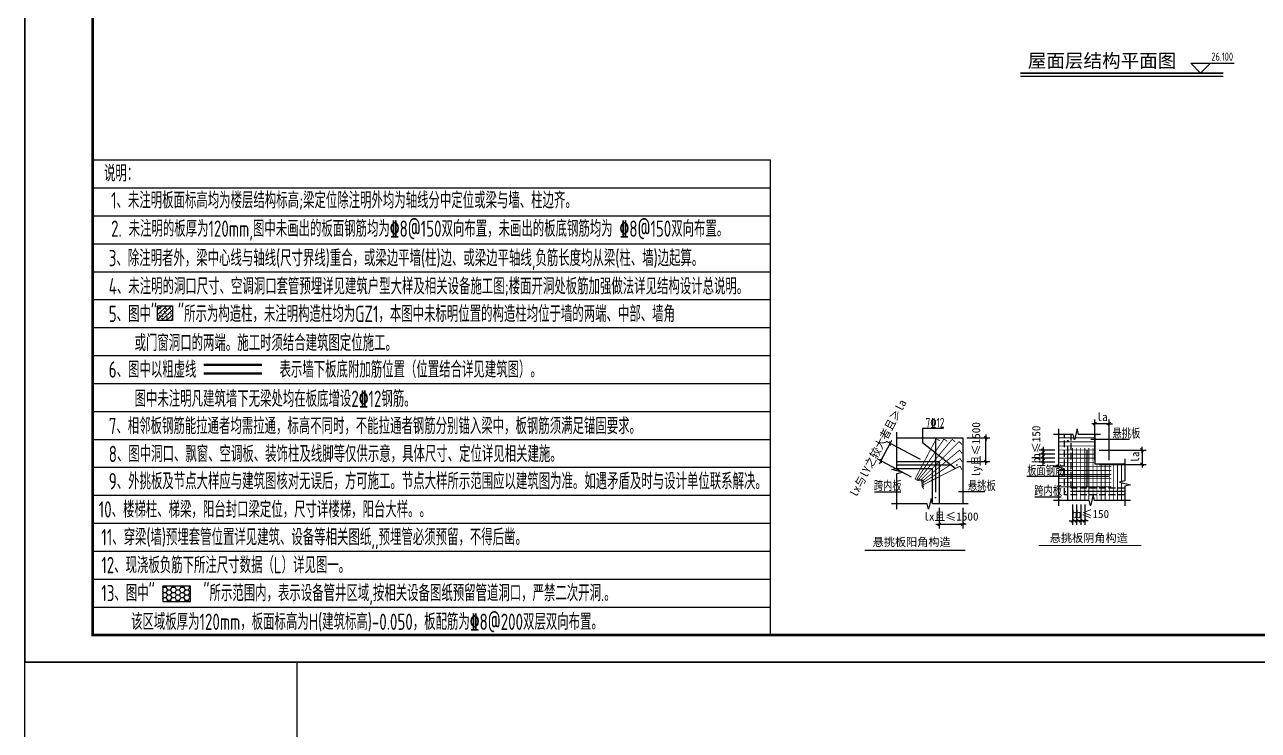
# Model space of a CAD drawing. Extents: x 393367 to 3005760, y 4998 to 826018.
# Drawn here: x 2480869 to 2526189, y 178462 to 204368 of the extents above; entities that cross this region are included whole.
import ezdxf
from ezdxf.enums import TextEntityAlignment as Align

# ---------------------------------------------------------------- set-up
doc = ezdxf.new("R2010")
doc.units = 0
doc.header["$LTSCALE"] = 1000
doc.linetypes.add('DASH', pattern=[0.35, 0.25, -0.1])
doc.linetypes.add('DOTE', pattern=[2.42, 2, -0.2, 0.02, -0.2])
doc.layers.get('0').update_dxf_attribs({"linetype": 'CONTINUOUS'})
doc.layers.get('Defpoints').update_dxf_attribs({"linetype": 'CONTINUOUS'})
for name, color, linetype in [('-TK', 7, 'CONTINUOUS'), ('BEAM', 4, 'DASH'), ('DIM', 3, 'CONTINUOUS'), ('DOTE', 8, 'DOTE'), ('S-DETL-DIM', 151, 'CONTINUOUS'), ('S-DETL-HATCH', 251, 'CONTINUOUS'), ('S-DETL-LINE1', 2, 'CONTINUOUS'), ('S-DETL-TEXT', 7, 'CONTINUOUS'), ('S-引出线', 40, 'CONTINUOUS'), ('S-文字', 7, 'CONTINUOUS'), ('S-板正筋', 2, 'CONTINUOUS'), ('S-构造柱', 212, 'CONTINUOUS'), ('S-标高', 3, 'CONTINUOUS'), ('S-表格线', 54, 'CONTINUOUS'), ('S-降板填充', 75, 'CONTINUOUS'), ('TEXT', 7, 'CONTINUOUS'), ('板', 7, 'CONTINUOUS')]:
    doc.layers.add(name, color=color, linetype=linetype)
doc.layers.add('REIN', color=1, linetype='CONTINUOUS', lineweight=18)
doc.layers.add('yichutu', color=7, linetype='CONTINUOUS', true_color=0xffffff, plot=False)
doc.styles.add('-宋体', font='')
doc.styles.add('TS', font='tssdeng.shx', dxfattribs={"width": 0.7, "bigfont": 'tssdchn.shx'})
doc.styles.add('TSSD_Label', font='Tssdeng.shx', dxfattribs={"width": 0.7, "bigfont": 'hztxt.shx'})
doc.styles.add('TSSD_Rein', font='Tssdeng.shx', dxfattribs={"width": 0.7, "bigfont": 'hztxt.shx'})
doc.styles.add('黑体', font='simhei.ttf')
doc.styles.get('-宋体').set_extended_font_data('SimSun')
doc.dimstyles.new('DIM25', dxfattribs={"dimtxt": 300, "dimasz": 0.8, "dimexe": 150, "dimexo": 150, "dimgap": 100, "dimtad": 1, "dimlfac": 0.25, "dimrnd": 1, "dimzin": 1, "dimdsep": 46, "dimtxsty": 'Standard', "dimblk": '_DIMX', "dimcen": 0, "dimclrd": 256, "dimclre": 256, "dimclrt": 43, "dimadec": 0, "dimazin": 0, "dimtfac": 1, "dimtix": 1, "dimtmove": 2, "dimatfit": 3, "dimldrblk": '_DIMX', "dimfxl": 1, "dimtolj": 1, "dimtzin": 0, "dimarcsym": 0})

# ---------------------------------------------------------------- blocks, each defined once
blk = doc.blocks.new('A1')
blk.add_lwpolyline([(0, 59400), (0, 0), (84100, 0), (84100, 59400)], close=True)
at = {"const_width": 100}
blk.add_lwpolyline([(2500, 58400), (2500, 1000), (83100, 1000), (83100, 58400)], close=True, dxfattribs=at)
blk = doc.blocks.new('_DIMX')
blk.add_line((-150, 0), (150, 0))
at = {"const_width": 50}
blk.add_lwpolyline([(-70, -70), (70, 70)], dxfattribs=at)
blk = doc.blocks.new('*D3681')
at = {"layer": 'Defpoints', "color": 0}
for p in [(2512661, 188992), (2513916, 188329), (2513578, 187690)]:
    blk.add_point(p, dxfattribs=at)
at = {"layer": 'S-DETL-DIM', "lineweight": -2}
for p, q in [((2512324, 188353), (2512661, 188992)), ((2513783, 188399), (2512528, 189062)), ((2512661, 188992), (2512662, 188993)), ((2513446, 187760), (2512191, 188424)), ((2512323, 188353), (2512323, 188352))]:
    blk.add_line(p, q, dxfattribs=at)
at = {"layer": 'S-DETL-DIM', "lineweight": -2, "xscale": 0.8, "yscale": 0.8, "zscale": 0.8}
for p, rotation in [((2512661, 188992), 242.1440951829088), ((2512324, 188353), 62.14409518290876)]:
    blk.add_blockref('_DIMX', p, dxfattribs=dict(at, rotation=rotation))
at = {"layer": 'S-DETL-DIM', "color": 43, "insert": (2512230, 188811), "char_height": 300, "attachment_point": 5, "rotation": 62.1441}
blk.add_mtext('\\A1;lx与lY之较大者且≥la', dxfattribs=at)
blk = doc.blocks.new('*D3682')
at = {"layer": 'Defpoints', "color": 0}
for p in [(2514460, 186779), (2515335, 186779), (2515335, 186026)]:
    blk.add_point(p, dxfattribs=at)
at = {"layer": 'S-DETL-DIM', "lineweight": -2}
for p, q in [((2514460, 186629), (2514460, 185876)), ((2515335, 186629), (2515335, 185876)), ((2514459, 186026), (2514459, 186026)), ((2514460, 186026), (2515335, 186026)), ((2515336, 186026), (2515337, 186026))]:
    blk.add_line(p, q, dxfattribs=at)
at = {"layer": 'S-DETL-DIM', "lineweight": -2, "xscale": 0.8, "yscale": 0.8, "zscale": 0.8}
blk.add_blockref('_DIMX', (2514460, 186026), dxfattribs=at)
at = {"layer": 'S-DETL-DIM', "lineweight": -2, "xscale": 0.8, "yscale": 0.8, "zscale": 0.8, "rotation": 180}
blk.add_blockref('_DIMX', (2515335, 186026), dxfattribs=at)
at = {"layer": 'S-DETL-DIM', "color": 43, "insert": (2514898, 186305), "char_height": 300, "attachment_point": 5}
blk.add_mtext('\\A1;lx且≤1500', dxfattribs=at)
blk = doc.blocks.new('*D3683')
at = {"layer": 'Defpoints', "color": 0}
for p in [(2515335, 189204), (2516173, 189204), (2515335, 188329)]:
    blk.add_point(p, dxfattribs=at)
at = {"layer": 'S-DETL-DIM', "lineweight": -2}
for p, q in [((2515485, 189204), (2516323, 189204)), ((2516173, 189204), (2516173, 189205)), ((2516173, 188329), (2516173, 189204)), ((2515485, 188329), (2516323, 188329)), ((2516173, 188328), (2516173, 188327))]:
    blk.add_line(p, q, dxfattribs=at)
at = {"layer": 'S-DETL-DIM', "lineweight": -2, "xscale": 0.8, "yscale": 0.8, "zscale": 0.8}
for p, rotation in [((2516173, 189204), 270), ((2516173, 188329), 90)]:
    blk.add_blockref('_DIMX', p, dxfattribs=dict(at, rotation=rotation))
at = {"layer": 'S-DETL-DIM', "color": 43, "insert": (2515864, 188766), "char_height": 300, "attachment_point": 5, "rotation": 90}
blk.add_mtext('\\A1;ly且≤1500', dxfattribs=at)
blk = doc.blocks.new('*D3684')
at = {"layer": 'Defpoints', "color": 0}
for p in [(2520189, 189717), (2520189, 188227), (2520714, 188227)]:
    blk.add_point(p, dxfattribs=at)
at = {"layer": 'S-DETL-DIM', "lineweight": -2}
for p, q in [((2520189, 188377), (2520189, 189867)), ((2520713, 189717), (2520190, 189717)), ((2520714, 188377), (2520714, 189867))]:
    blk.add_line(p, q, dxfattribs=at)
at = {"layer": 'S-DETL-DIM', "lineweight": -2, "xscale": 0.8, "yscale": 0.8, "zscale": 0.8, "rotation": 180}
blk.add_blockref('_DIMX', (2520189, 189717), dxfattribs=at)
at = {"layer": 'S-DETL-DIM', "lineweight": -2, "xscale": 0.8, "yscale": 0.8, "zscale": 0.8}
blk.add_blockref('_DIMX', (2520714, 189717), dxfattribs=at)
at = {"layer": 'S-DETL-DIM', "color": 43, "insert": (2520451, 189967), "char_height": 300, "attachment_point": 5}
blk.add_mtext('\\A1;la', dxfattribs=at)
blk = doc.blocks.new('*D3685')
at = {"layer": 'Defpoints', "color": 0}
for p in [(2520189, 188752), (2520189, 188227), (2521916, 188227)]:
    blk.add_point(p, dxfattribs=at)
at = {"layer": 'S-DETL-DIM', "lineweight": -2}
for p, q in [((2520339, 188752), (2522066, 188752)), ((2521916, 188751), (2521916, 188228)), ((2520339, 188227), (2522066, 188227))]:
    blk.add_line(p, q, dxfattribs=at)
at = {"layer": 'S-DETL-DIM', "lineweight": -2, "xscale": 0.8, "yscale": 0.8, "zscale": 0.8}
for p, rotation in [((2521916, 188752), 90), ((2521916, 188227), 270)]:
    blk.add_blockref('_DIMX', p, dxfattribs=dict(at, rotation=rotation))
at = {"layer": 'S-DETL-DIM', "color": 43, "insert": (2521666, 188490), "char_height": 300, "attachment_point": 5, "rotation": 90}
blk.add_mtext('\\A1;la', dxfattribs=at)
blk = doc.blocks.new('*D3686')
at = {"layer": 'Defpoints', "color": 0}
for p in [(2519364, 186902), (2519514, 186902), (2519514, 186150)]:
    blk.add_point(p, dxfattribs=at)
at = {"layer": 'S-DETL-DIM', "lineweight": -2}
for p, q in [((2519364, 186752), (2519364, 186000)), ((2519514, 186752), (2519514, 186000)), ((2519363, 186150), (2519362, 186150)), ((2519364, 186150), (2519514, 186150)), ((2519515, 186150), (2519516, 186150))]:
    blk.add_line(p, q, dxfattribs=at)
at = {"layer": 'S-DETL-DIM', "lineweight": -2, "xscale": 0.8, "yscale": 0.8, "zscale": 0.8}
blk.add_blockref('_DIMX', (2519364, 186150), dxfattribs=at)
at = {"layer": 'S-DETL-DIM', "lineweight": -2, "xscale": 0.8, "yscale": 0.8, "zscale": 0.8, "rotation": 180}
blk.add_blockref('_DIMX', (2519514, 186150), dxfattribs=at)
at = {"layer": 'S-DETL-DIM', "color": 43, "insert": (2519439, 186400), "char_height": 300, "attachment_point": 5}
blk.add_mtext('\\A1;b', dxfattribs=at)
blk = doc.blocks.new('*D3687')
at = {"layer": 'Defpoints', "color": 0}
for p in [(2519514, 186902), (2519664, 186902), (2519664, 186150)]:
    blk.add_point(p, dxfattribs=at)
at = {"layer": 'S-DETL-DIM', "lineweight": -2}
for p, q in [((2519514, 186752), (2519514, 186000)), ((2519664, 186752), (2519664, 186000)), ((2519513, 186150), (2519512, 186150)), ((2519514, 186150), (2519664, 186150)), ((2519665, 186150), (2519666, 186150))]:
    blk.add_line(p, q, dxfattribs=at)
at = {"layer": 'S-DETL-DIM', "lineweight": -2, "xscale": 0.8, "yscale": 0.8, "zscale": 0.8}
blk.add_blockref('_DIMX', (2519514, 186150), dxfattribs=at)
at = {"layer": 'S-DETL-DIM', "lineweight": -2, "xscale": 0.8, "yscale": 0.8, "zscale": 0.8, "rotation": 180}
blk.add_blockref('_DIMX', (2519664, 186150), dxfattribs=at)
at = {"layer": 'S-DETL-DIM', "color": 43, "insert": (2519589, 186400), "char_height": 300, "attachment_point": 5}
blk.add_mtext('\\A1;b', dxfattribs=at)
blk = doc.blocks.new('*D3688')
at = {"layer": 'Defpoints', "color": 0}
for p in [(2519664, 186902), (2519814, 186902), (2519814, 186150)]:
    blk.add_point(p, dxfattribs=at)
at = {"layer": 'S-DETL-DIM', "lineweight": -2}
for p, q in [((2519664, 186752), (2519664, 186000)), ((2519814, 186752), (2519814, 186000)), ((2519663, 186150), (2519662, 186150)), ((2519664, 186150), (2519814, 186150)), ((2519815, 186150), (2519816, 186150))]:
    blk.add_line(p, q, dxfattribs=at)
at = {"layer": 'S-DETL-DIM', "lineweight": -2, "xscale": 0.8, "yscale": 0.8, "zscale": 0.8}
blk.add_blockref('_DIMX', (2519664, 186150), dxfattribs=at)
at = {"layer": 'S-DETL-DIM', "lineweight": -2, "xscale": 0.8, "yscale": 0.8, "zscale": 0.8, "rotation": 180}
blk.add_blockref('_DIMX', (2519814, 186150), dxfattribs=at)
at = {"layer": 'S-DETL-DIM', "color": 43, "insert": (2520096, 186400), "char_height": 300, "attachment_point": 5}
blk.add_mtext('\\A1;b≤150', dxfattribs=at)
blk = doc.blocks.new('*D3689')
at = {"layer": 'Defpoints', "color": 0}
for p in [(2518284, 188602), (2518864, 188752), (2518864, 188602)]:
    blk.add_point(p, dxfattribs=at)
at = {"layer": 'S-DETL-DIM', "lineweight": -2}
for p, q in [((2518714, 188752), (2518134, 188752)), ((2518714, 188602), (2518134, 188602)), ((2518284, 188753), (2518284, 188754)), ((2518284, 188752), (2518284, 188602)), ((2518284, 188601), (2518284, 188601))]:
    blk.add_line(p, q, dxfattribs=at)
at = {"layer": 'S-DETL-DIM', "lineweight": -2, "xscale": 0.8, "yscale": 0.8, "zscale": 0.8}
for p, rotation in [((2518284, 188752), 270), ((2518284, 188602), 90)]:
    blk.add_blockref('_DIMX', p, dxfattribs=dict(at, rotation=rotation))
at = {"layer": 'S-DETL-DIM', "color": 43, "insert": (2518034, 189038), "char_height": 300, "attachment_point": 5, "rotation": 90}
blk.add_mtext('\\A1;b≤150', dxfattribs=at)
blk = doc.blocks.new('*D3690')
at = {"layer": 'Defpoints', "color": 0}
for p in [(2518864, 188602), (2518284, 188452), (2518864, 188452)]:
    blk.add_point(p, dxfattribs=at)
at = {"layer": 'S-DETL-DIM', "lineweight": -2}
for p, q in [((2518714, 188602), (2518134, 188602)), ((2518284, 188603), (2518284, 188604)), ((2518284, 188602), (2518284, 188452)), ((2518714, 188452), (2518134, 188452)), ((2518284, 188451), (2518284, 188451))]:
    blk.add_line(p, q, dxfattribs=at)
at = {"layer": 'S-DETL-DIM', "lineweight": -2, "xscale": 0.8, "yscale": 0.8, "zscale": 0.8}
for p, rotation in [((2518284, 188602), 270), ((2518284, 188452), 90)]:
    blk.add_blockref('_DIMX', p, dxfattribs=dict(at, rotation=rotation))
at = {"layer": 'S-DETL-DIM', "color": 43, "insert": (2518034, 188527), "char_height": 300, "attachment_point": 5, "rotation": 90}
blk.add_mtext('\\A1;b', dxfattribs=at)
blk = doc.blocks.new('*D3691')
at = {"layer": 'Defpoints', "color": 0}
for p in [(2518284, 188302), (2518864, 188452), (2518864, 188302)]:
    blk.add_point(p, dxfattribs=at)
at = {"layer": 'S-DETL-DIM', "lineweight": -2}
for p, q in [((2518714, 188452), (2518134, 188452)), ((2518714, 188302), (2518134, 188302)), ((2518284, 188453), (2518284, 188454)), ((2518284, 188452), (2518284, 188302)), ((2518284, 188301), (2518284, 188301))]:
    blk.add_line(p, q, dxfattribs=at)
at = {"layer": 'S-DETL-DIM', "lineweight": -2, "xscale": 0.8, "yscale": 0.8, "zscale": 0.8}
for p, rotation in [((2518284, 188452), 270), ((2518284, 188302), 90)]:
    blk.add_blockref('_DIMX', p, dxfattribs=dict(at, rotation=rotation))
at = {"layer": 'S-DETL-DIM', "color": 43, "insert": (2518034, 188377), "char_height": 300, "attachment_point": 5, "rotation": 90}
blk.add_mtext('\\A1;b', dxfattribs=at)
blk = doc.blocks.new('yct-841-594-84100-59400-100-1000')
at = {"layer": 'yichutu', "color": 7, "true_color": 0xffffff}
blk.add_lwpolyline([(0, 0), (0, 59400), (84100, 59400), (84100, 0)], close=True, dxfattribs=at)

msp = doc.modelspace()

# ---------------------------------------------------------------- hatches: boundary and pattern name
at = {"layer": 'S-构造柱'}
h = msp.add_hatch(dxfattribs=at)
h.set_pattern_fill('ARMORED', color=256, scale=25.65, style=0)
h.set_pattern_definition([(50, (-1211522.5, -68536.69), (183.977237, -16.0959226), [19.2375, -211.6125]), (355, (-1211522.5, -68536.69), (-35.589717, 192.937282), [15.39, -169.29]), (100.4514, (-1211507.16, -68538.03), (148.387656, 176.8412425), [16.349359, -179.842952]), (46.1842, (-1211522.5, -68485.39), (273.747329, -42.455627), [28.85625, -317.41875]), (96.6356, (-1211499.68, -68488.93), (239.740984, 249.861234), [24.524039, -269.764384]), (351.1842, (-1211522.5, -68485.4), (239.740789, 249.861421), [23.085, -253.935]), (21, (-1211496.84, -68498.21), (153.106659, -103.2717455), [19.2375, -211.6125]), (326, (-1211496.84, -68498.21), (62.410383, 186.000987), [15.39, -169.29]), (71.4514, (-1211484.08, -68506.82), (215.517104, 82.729072), [16.349359, -179.842952]), (37.5, (-1211522.49, -68536.69), (3.1190029, 85.3872735), [0, -167.238, 0, -171.855, 0, -169.93125]), (7.5, (-1211522.49, -68536.69), (67.4773364, 101.166604), [0, -97.983, 0, -163.3905, 0, -64.76625]), (327.5, (-1211579.69, -68536.69), (136.9254549, -5.7853246), [0, -64.125, 0, -200.07, 0, -265.4775]), (317.5, (-1211605.34, -68536.69), (149.5872524, 25.676928), [0, -83.3625, 0, -132.867, 0, -188.5275]), (45, (-1211522.49, -68536.69), (-90.6864447, 90.6864447), [])])
h.paths.add_polyline_path([(2485748.33559, 194050.26399), (2486295.53559, 194050.26399), (2486295.53559, 193503.06399), (2485748.33559, 193503.06399)])
at = {"layer": 'S-降板填充', "linetype": 'ByBlock'}
h = msp.add_hatch(dxfattribs=at)
h.set_pattern_fill('HONEY', color=8, scale=34.2, style=0)
h.set_pattern_definition([(0, (-3125168.43, 48111.18), (162.8775, 94.037346), [108.585, -217.17]), (120, (-3125168.43, 48111.18), (-162.8774805, 94.0373797), [108.585, -217.17]), (60, (-3125168.43, 48111.18), (1.95e-05, 188.0747257), [-217.17, 108.585])])
h.paths.add_polyline_path([(2485938.83093, 183193.16423), (2486958.48341, 183193.16423), (2486958.48341, 183749.33831), (2485938.83093, 183749.33831)])

# ---------------------------------------------------------------- linework, layer by layer
at = {"layer": 'BEAM', "linetype": 'DASH'}
for p, q in [((2519063.94981, 187102.19052), (2519063.94981, 189327.19052)), ((2519313.94981, 187352.19052), (2519313.94981, 189327.19052)), ((2521288.94981, 187352.19052), (2519313.94981, 187352.19052)), ((2521288.94981, 187102.19052), (2519063.94981, 187102.19052))]:
    msp.add_line(p, q, dxfattribs=at)
at = {"layer": 'DIM', "color": 5, "linetype": 'ByBlock'}
msp.add_lwpolyline([(2480869.24175, 180962.12225), (2490869.24175, 180962.12225), (2490869.24175, 170962.12225), (2480869.24175, 170962.12225)], close=True, dxfattribs=at)
at = {"layer": 'DOTE'}
for p, q in [((2514335.29999, 189203.59663), (2514335.29999, 186778.59663)), ((2519188.94981, 186902.19052), (2519188.94981, 189327.19052)), ((2512910.29999, 188203.59663), (2515335.29999, 188203.59663)), ((2521288.94981, 187227.19052), (2518863.94981, 187227.19052))]:
    msp.add_line(p, q, dxfattribs=at)
at = {"layer": 'REIN', "const_width": 30}
for points in [[(2513711.10128, 187620.20985), (2513578.48245, 187690.29728), (2514356.46516, 189162.38939), (2514489.08398, 189092.30196)], [(2513777.93939, 187615.46488), (2513653.7157, 187699.5391), (2514639.29949, 189155.7863), (2514763.52318, 189071.71208)], [(2513842.77892, 187602.51849), (2513728.02152, 187699.11424), (2514944.7215, 189144.57462), (2515059.4789, 189047.97887)], [(2513918.53281, 187574.69742), (2513812.46679, 187680.76343), (2515193.87863, 189062.17527), (2515299.94465, 188956.10926)], [(2519420.19981, 189202.19052), (2518863.94981, 189202.19052)], [(2520188.94981, 189052.19052), (2518863.94981, 189052.19052)], [(2520188.94981, 189202.19052), (2519457.69981, 189202.19052)], [(2513911.43572, 187468.11522), (2513815.52329, 187583.44435), (2515211.15719, 188744.11073), (2515307.06961, 188628.78161)], [(2520188.94981, 188902.19052), (2518863.94981, 188902.19052)], [(2520188.94981, 188752.19052), (2518863.94981, 188752.19052)], [(2520188.94981, 188602.19052), (2518863.94981, 188602.19052)], [(2519363.94981, 188827.19052), (2519363.94981, 186902.19052)], [(2519513.94981, 188827.19052), (2519513.94981, 186902.19052)], [(2519663.94981, 188827.19052), (2519663.94981, 186902.19052)], [(2519813.94981, 188827.19052), (2519813.94981, 186902.19052)], [(2519963.94981, 188827.19052), (2519963.94981, 186902.19052)], [(2520113.94981, 188827.19052), (2520113.94981, 187052.19052)], [(2513904.96394, 187390.79575), (2513822.42947, 187516.04774), (2515227.56288, 188441.95676), (2515310.09735, 188316.70477)], [(2513893.85295, 187315.11761), (2513826.03494, 187448.91117), (2515231.20579, 188161.17194), (2515299.02381, 188027.37838)], [(2520788.94981, 188152.19052), (2518713.94981, 188152.19052)], [(2520188.94981, 188452.19052), (2518863.94981, 188452.19052)], [(2520188.94981, 188302.19052), (2518863.94981, 188302.19052)], [(2520263.94981, 188227.19052), (2520263.94981, 186902.19052)], [(2520413.94981, 188227.19052), (2520413.94981, 186902.19052)], [(2520563.94981, 188227.19052), (2520563.94981, 186902.19052)], [(2520713.94981, 188227.19052), (2520713.94981, 186902.19052)], [(2520863.94981, 188227.19052), (2520863.94981, 186902.19052)], [(2521013.94981, 188227.19052), (2521013.94981, 186902.19052)], [(2521163.94981, 188227.19052), (2521163.94981, 187595.94052)], [(2520788.94981, 188002.19052), (2518863.94981, 188002.19052)], [(2520788.94981, 187852.19052), (2518863.94981, 187852.19052)], [(2520788.94981, 187702.19052), (2518863.94981, 187702.19052)], [(2520788.94981, 187552.19052), (2518863.94981, 187552.19052)], [(2520788.94981, 187402.19052), (2518863.94981, 187402.19052)], [(2521163.94981, 187558.44052), (2521163.94981, 186902.19052)]]:
    msp.add_lwpolyline(points, dxfattribs=at)
at = {"layer": 'S-DETL-HATCH'}
for points in [[(2518863.94981, 186702.19052), (2518863.94981, 188014.69052), (2519063.94981, 188064.69052), (2518663.94981, 188164.69052), (2518863.94981, 188214.69052), (2518863.94981, 189527.19052)], [(2520388.94981, 189327.19052), (2519588.94981, 189327.19052), (2519538.94981, 189527.19052), (2519438.94981, 189127.19052), (2519388.94981, 189327.19052), (2518663.94981, 189327.19052)], [(2512910.29999, 186578.59663), (2512910.29999, 187892.09663), (2513110.29999, 187942.09663), (2512710.29999, 188042.09663), (2512910.29999, 188092.09663), (2512910.29999, 189403.59663)], [(2521288.94981, 188427.19052), (2521288.94981, 187627.19052), (2521088.94981, 187577.19052), (2521488.94981, 187477.19052), (2521288.94981, 187427.19052), (2521288.94981, 186702.19052)], [(2515535.29999, 186778.59663), (2514223.79999, 186778.59663), (2514173.79999, 186978.59663), (2514073.79999, 186578.59663), (2514023.79999, 186778.59663), (2512710.29999, 186778.59663)], [(2521488.94981, 186902.19052), (2520176.44981, 186902.19052), (2520126.44981, 187102.19052), (2520026.44981, 186702.19052), (2519976.44981, 186902.19052), (2518663.94981, 186902.19052)]]:
    msp.add_lwpolyline(points, dxfattribs=at)
at = {"layer": 'S-DETL-LINE1'}
for p, q in [((2512856.29999, 188078.59663), (2514210.29999, 188078.59663)), ((2512910.29999, 188328.59663), (2514460.29999, 188328.59663)), ((2514210.29999, 188078.59663), (2514210.29999, 186832.59663)), ((2514460.29999, 188328.59663), (2514460.29999, 186778.59663))]:
    msp.add_line(p, q, dxfattribs=at)
at = {"layer": 'S-引出线', "color": 3, "const_width": 56}
msp.add_lwpolyline([(2517448.55383, 202591.17485), (2524898.40953, 202591.17485)], dxfattribs=at)
at = {"layer": 'S-引出线', "color": 3}
msp.add_lwpolyline([(2517448.55383, 202479.17485), (2524898.40953, 202479.17485)], dxfattribs=at)
at = {"layer": 'S-板正筋', "linetype": 'DASH', "const_width": 85.5}
for points in [[(2487447.16962, 191879.1678), (2487447.16962, 191879.1678), (2489582.83464, 191879.19215), (2489582.83464, 191879.19215)], [(2487447.16962, 191563.83877), (2487447.16962, 191563.83877), (2489582.83464, 191563.86313), (2489582.83464, 191563.86313)]]:
    msp.add_lwpolyline(points, dxfattribs=at)
at = {"layer": 'S-构造柱'}
msp.add_lwpolyline([(2485748.33559, 194050.26399), (2486295.53559, 194050.26399), (2486295.53559, 193503.06399), (2485748.33559, 193503.06399), (2485748.33559, 194050.26399)], dxfattribs=at)
at = {"layer": 'S-标高'}
for p, q in [((2524067.99905, 202591.17485), (2523707.99905, 202951.17485)), ((2523707.99905, 202951.17485), (2525301.95375, 202951.17485)), ((2524067.99905, 202591.17485), (2524427.99905, 202951.17485))]:
    msp.add_line(p, q, dxfattribs=at)
at = {"layer": 'S-表格线'}
for p, q in [((2483369.24175, 181962.12225), (2483369.24175, 199443.53492)), ((2483369.24175, 199404.12225), (2508269.80171, 199404.12225)), ((2508269.80171, 181962.12225), (2508269.80171, 199404.12225)), ((2483369.24175, 198378.12225), (2508269.80171, 198378.12225)), ((2483369.24175, 197352.12225), (2508269.80171, 197352.12225)), ((2483369.24175, 196326.12225), (2508269.80171, 196326.12225)), ((2483369.24175, 195300.12225), (2508269.80171, 195300.12225)), ((2483369.24175, 194274.12225), (2508269.80171, 194274.12225)), ((2483369.24175, 193248.12225), (2508269.80171, 193248.12225)), ((2483369.24175, 192222.12225), (2508269.80171, 192222.12225)), ((2483369.24175, 191196.12225), (2508269.80171, 191196.12225)), ((2483369.24175, 190170.12225), (2508269.80171, 190170.12225)), ((2483369.24175, 189144.12225), (2508269.80171, 189144.12225)), ((2483369.24175, 188118.12225), (2508269.80171, 188118.12225)), ((2483369.24175, 187092.12225), (2508269.80171, 187092.12225)), ((2483369.24175, 186066.12225), (2508269.80171, 186066.12225)), ((2483369.24175, 185040.12225), (2508269.80171, 185040.12225)), ((2483369.24175, 184014.12225), (2508269.80171, 184014.12225)), ((2483369.24175, 182988.12225), (2508269.80171, 182988.12225)), ((2483369.24175, 181962.12225), (2508269.80171, 181962.12225))]:
    msp.add_line(p, q, dxfattribs=at)
at = {"layer": 'S-降板填充'}
msp.add_lwpolyline([(2485938.83093, 183193.16423), (2486958.48341, 183193.16423), (2486958.48341, 183749.33831), (2485938.83093, 183749.33831)], close=True, dxfattribs=at)
at = {"layer": 'TEXT', "color": 0}
for p, q in [((2514626.07698, 189543.98137), (2513846.87982, 189543.98137)), ((2513846.87982, 189543.98137), (2513846.87982, 189011.55422)), ((2515048.20971, 188068.41387), (2513846.87982, 189011.55422)), ((2521455.18297, 189140.24549), (2520033.24632, 189140.24549)), ((2520713.94981, 187777.19052), (2517690.66522, 187777.19052)), ((2512082.98914, 187218.18228), (2513050.46697, 187218.18228)), ((2516143.0999, 187218.18228), (2515175.62207, 187218.18228)), ((2517975.63684, 187031.09618), (2518943.11467, 187031.09618))]:
    msp.add_line(p, q, dxfattribs=at)
msp.add_lwpolyline([(2519888.94981, 188752.19052), (2519888.94981, 187402.19052)], dxfattribs=at)
at = {"layer": 'TEXT', "color": 0, "const_width": 40}
for points in [[(2511730.2138, 185069.07813), (2515431.63858, 185069.07813)], [(2518119.73388, 185246.33588), (2521889.7232, 185246.33588)]]:
    msp.add_lwpolyline(points, dxfattribs=at)
at = {"layer": '板'}
for p, q in [((2512910.29999, 189203.59663), (2515335.29999, 189203.59663)), ((2515335.29999, 189203.59663), (2515335.29999, 186778.59663)), ((2520188.94981, 189327.19052), (2520188.94981, 188227.19052)), ((2521288.94981, 188227.19052), (2520188.94981, 188227.19052))]:
    msp.add_line(p, q, dxfattribs=at)

# ---------------------------------------------------------------- block references
at = {"layer": '-TK'}
msp.add_blockref('A1', (2480869.24175, 180962.12225), dxfattribs=at)
at = {"layer": 'yichutu'}
msp.add_blockref('yct-841-594-84100-59400-100-1000', (2480869.24175, 180962.12225), dxfattribs=at)

# ---------------------------------------------------------------- texts
at = {"layer": 'S-DETL-TEXT', "style": 'TS', "width": 0.75}
for s, p in [('7\x8412', (2513964.21521, 189578.04111)), ('悬挑板', (2520831.56508, 189174.30523)), ('板面钢筋', (2517698.42304, 187811.25027)), ('跨内板', (2512063.37868, 187252.24202)), ('悬挑板', (2515519.48201, 187252.24202)), ('跨内板', (2517956.02638, 187065.15593))]:
    msp.add_text(s, height=350, dxfattribs=at).set_placement(p)
at = {"layer": 'S-DETL-TEXT', "style": '黑体'}
for s, p in [('悬挑板阳角构造', (2512021.49744, 185224.1282)), ('悬挑板阴角构造', (2518529.31205, 185374.55399))]:
    msp.add_text(s, height=300, dxfattribs=at).set_placement(p)
at = {"layer": 'S-文字', "style": '-宋体'}
msp.add_text('屋面层结构平面图', height=500, dxfattribs=at).set_placement((2517721.03647, 202797.68962))
at = {"layer": 'S-文字', "style": 'TSSD_Rein', "width": 0.7}
for s, p in [('说明：', (2483783.91814, 198610.55595)), ('1、未注明板面标高均为楼层结构标高;梁定位除注明外均为轴线分中定位或梁与墙、柱边齐。', (2484044.03842, 197620.53433)), ('2. 未注明的板厚为120mm,图中未画出的板面钢筋均为%%1328@150双向布置，未画出的板底钢筋均为 %%1328@150双向布置。', (2484044.03842, 196579.5249)), ('3、除注明者外，梁中心线与轴线(尺寸界线)重合，或梁边平墙(柱)边、或梁边平轴线,负筋长度均从梁(柱、墙)边起算。', (2483957.87637, 195499.98147)), ('4、未注明的洞口尺寸、空调洞口套管预埋详见建筑户型大样及相关设备施工图;楼面开洞处板筋加强做法详见结构设计总说明。', (2483957.87637, 194462.58225)), ('5、图中"   "所示为构造柱，未注明构造柱均为GZ1，本图中未标明位置的构造柱均位于墙的两端、中部、墙角', (2483957.87637, 193452.59748)), ('或门窗洞口的两端。施工时须结合建筑图定位施工。', (2484908.38237, 192385.30292)), ('6、图中以粗虚线            表示墙下板底附加筋位置（位置结合详见建筑图）。', (2483957.87637, 191408.53162)), ('图中未注明凡建筑墙下无梁处均在板底增设2%%13212钢筋。', (2484908.38237, 190333.30292)), ('7、相邻板钢筋能拉通者均需拉通，标高不同时，不能拉通者钢筋分别锚入梁中，板钢筋须满足锚固要求。', (2483957.87637, 189335.14545)), ('8、图中洞口、飘窗、空调板、装饰柱及线脚等仅供示意，具体尺寸、定位详见相关建施。', (2483957.87637, 188309.14545)), ('9、外挑板及节点大样应与建筑图核对无误后，方可施工。节点大样所示范围应以建筑图为准。如遇矛盾及时与设计单位联系解决。', (2483957.87637, 187306.74484)), ('10、楼梯柱、梯梁，阳台封口梁定位，尺寸详楼梯，阳台大样。。', (2483590.3295, 186271.65627)), ('11、穿梁(墙)预埋套管位置详见建筑、设备等相关图纸,,预埋管必须预留，不得后凿。', (2483685.08591, 185253.58128)), ('12、现浇板负筋下所注尺寸数据（L）详见图一。', (2483685.08591, 184227.58128)), ('13、图中"       "所示范围内，表示设备管井区域,按相关设备图纸预留管道洞口，严禁二次开洞.。', (2483685.08591, 183201.58128)), ('该区域板厚为120mm，板面标高为H(建筑标高)-0.050，板配筋为%%1328@200双层双向布置。', (2484778.56127, 182148.71026))]:
    msp.add_text(s, height=598.5, dxfattribs=at).set_placement(p)
at = {"layer": 'S-标高', "style": 'TSSD_Label', "width": 0.7}
msp.add_text('26.100', height=300, dxfattribs=at).set_placement((2525262.11147, 202956.58351), align=Align.BOTTOM_RIGHT)

# ---------------------------------------------------------------- dimensions: what is measured, and where the dimension line sits
at = {"layer": 'S-DETL-DIM'}
for p1, p2, distance, text, picture, middle in [((2513578.48245, 187690.29728), (2513915.81586, 188328.59663), 1419.35149, 'lx与lY之较大者且≥la', '*D3681', (2512229.74327, 188811.37744)), ((2515335.29999, 188328.59663), (2515335.29999, 189203.59663), -837.85848, 'ly且≤1500', '*D3683', (2515864.3381, 188766.09663)), ((2514460.29999, 186778.59663), (2515335.29999, 186778.59663), -752.23909, 'lx且≤1500', '*D3682', (2514897.79999, 186304.84916))]:
    dim = msp.add_aligned_dim(p1=p1, p2=p2, distance=distance, text=text, dimstyle='DIM25', dxfattribs=at)
    dim.commit()
    dim.dimension.update_dxf_attribs({"geometry": picture, "text_midpoint": middle})
for base, p1, p2, text, picture, middle in [((2520188.94981, 189716.56579), (2520713.94981, 188227.19052), (2520188.94981, 188227.19052), 'la', '*D3684', (2520451.44981, 189966.56579)), ((2519513.94981, 186149.95143), (2519363.94981, 186902.19052), (2519513.94981, 186902.19052), 'b', '*D3686', (2519438.94981, 186399.95143)), ((2519663.94981, 186149.95143), (2519513.94981, 186902.19052), (2519663.94981, 186902.19052), 'b', '*D3687', (2519588.94981, 186399.95143))]:
    dim = msp.add_linear_dim(base=base, p1=p1, p2=p2, text=text, dimstyle='DIM25', dxfattribs=at)
    dim.commit()
    dim.dimension.update_dxf_attribs({"geometry": picture, "text_midpoint": middle})
dim = msp.add_linear_dim(base=(2518284.30207, 188602.19052), p1=(2518863.94981, 188752.19052), p2=(2518863.94981, 188602.19052), angle=270, text='b≤150', dimstyle='DIM25', dxfattribs=at)
dim.commit()
dim.dimension.update_dxf_attribs({"geometry": '*D3689', "text_midpoint": (2518034.30207, 189037.73573), "dimtype": 160})
for base, p1, p2, angle, text, picture, middle in [((2518284.30207, 188452.19052), (2518863.94981, 188602.19052), (2518863.94981, 188452.19052), 270, 'b', '*D3690', (2518034.30207, 188527.19052)), ((2518284.30207, 188302.19052), (2518863.94981, 188452.19052), (2518863.94981, 188302.19052), 270, 'b', '*D3691', (2518034.30207, 188377.19052)), ((2521915.98618, 188227.19052), (2520188.94981, 188752.19052), (2520188.94981, 188227.19052), 90, 'la', '*D3685', (2521665.98618, 188489.69052))]:
    dim = msp.add_linear_dim(base=base, p1=p1, p2=p2, angle=angle, text=text, dimstyle='DIM25', dxfattribs=at)
    dim.commit()
    dim.dimension.update_dxf_attribs({"geometry": picture, "text_midpoint": middle})
dim = msp.add_linear_dim(base=(2519813.94981, 186149.95143), p1=(2519663.94981, 186902.19052), p2=(2519813.94981, 186902.19052), text='b≤150', dimstyle='DIM25', dxfattribs=at)
dim.commit()
dim.dimension.update_dxf_attribs({"geometry": '*D3688', "text_midpoint": (2520095.98173, 186399.95143), "dimtype": 160})

doc.saveas('drawing.dxf')
